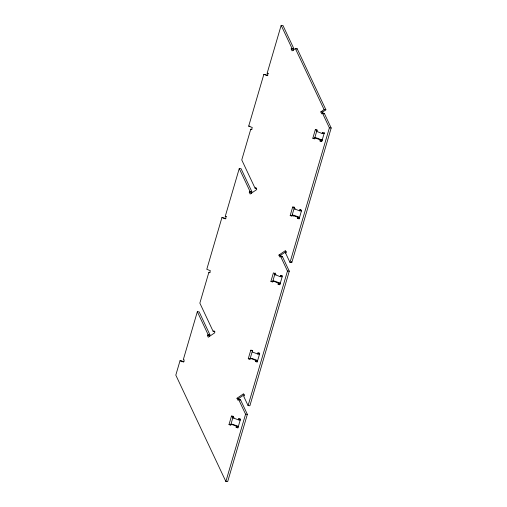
<?xml version="1.0" encoding="UTF-8"?>
<svg xmlns="http://www.w3.org/2000/svg" width="507" height="507" viewBox="0 0 507 507"><rect width="100%" height="100%" fill="white"/><g stroke="black" fill="none" stroke-linecap="round" stroke-linejoin="round"><path stroke-width="0.76" d="M184.054 361.7L180.029 360.711L175.809 375.117L225.869 481.504L227.668 481.65L247.365 414.352L240.508 399.776L238.708 399.63L237.884 400.194L236.972 398.268L243.594 393.755L244.501 395.682L243.677 396.246L248.081 405.619L249.881 405.765L289.282 271.175L282.418 256.593L280.625 256.447L279.794 257.011L278.888 255.084L285.511 250.572L286.417 252.505L285.587 253.069M225.964 218.523L221.939 217.528L206.78 269.312L210.342 270.668L209.721 272.798L208.833 272.455L199.853 303.123L213.136 331.35L214.936 331.496M256.244 188.262L255.046 188.167L241.763 159.939L250.743 129.272L251.637 129.615L252.258 127.485L248.69 126.129L263.849 74.345L267.873 75.34M181.557 361.757L181.823 360.851M213.136 331.35L213.967 330.786L214.873 332.712L208.25 337.225L207.344 335.292L209.138 335.438L209.968 334.873L199.137 311.862L197.337 311.716L183.325 359.596L184.212 359.938L183.591 362.068L180.029 360.711M221.939 217.528L225.501 218.885L226.128 216.755L225.235 216.413L239.253 168.533L241.047 168.679L251.878 191.697L251.054 192.261L249.254 192.115L250.16 194.042L256.783 189.529L255.877 187.603L255.046 188.167M263.849 74.345L267.417 75.701L268.038 73.572L267.145 73.236L281.163 25.35L282.963 25.496L293.794 48.514L292.97 49.071L291.17 48.932L292.076 50.858L295.385 48.602L297.184 48.748L325.912 109.791L322.598 112.047L320.804 111.901L321.711 113.828L322.534 113.264L324.334 113.41L331.191 127.992L291.791 262.582L289.998 262.436L285.213 252.264M238.239 426.374L236.439 426.229L236.129 427.293L237.922 427.439L238.239 426.374L232.89 424.34L231.091 424.194L230.78 425.259L228.999 424.581L231.49 416.07L232.688 416.165M257.518 360.515L255.718 360.369L255.408 361.434L257.201 361.58L257.518 360.515L252.169 358.481L250.369 358.335L250.059 359.393L248.278 358.715L250.769 350.204L251.966 350.305M280.149 283.191L278.349 283.045L278.039 284.11L279.839 284.256L280.149 283.191L274.8 281.157L273.007 281.011L272.696 282.076L270.915 281.398L273.406 272.886L275.187 273.565L274.876 274.629L280.219 276.664L282.019 276.809M299.428 217.332L297.628 217.186L297.317 218.251L299.117 218.397L299.428 217.332L294.079 215.298L292.286 215.152L291.975 216.216L290.194 215.538L292.685 207.021L294.478 207.167M322.059 140.008L320.266 139.862L319.955 140.927L321.749 141.073L322.059 140.008L316.717 137.974L314.917 137.828L314.606 138.893L312.825 138.215L315.316 129.703L316.514 129.798M233.29 416.215L230.799 424.727L228.999 424.581M252.568 350.35L250.078 358.861L248.278 358.715M275.2 273.032L272.709 281.543L270.915 281.398M294.275 207.876L291.988 215.684L290.194 215.538M317.116 129.849L314.625 138.36L312.825 138.215M240.419 418.928L240.103 419.992L238.309 419.847L232.96 417.806L233.271 416.748L231.49 416.07M301.297 210.95L299.498 210.804L294.155 208.764L294.466 207.699L292.685 207.021M293.768 216.362L294.079 215.298M238.309 419.847L238.62 418.782L239.817 418.877M250.769 350.204L252.549 350.882L252.239 351.947L257.588 353.981L257.898 352.923L259.096 353.018M280.219 276.664L280.529 275.599L282.329 275.745M299.498 210.804L299.808 209.74L301.006 209.835M315.316 129.703L317.097 130.381L316.786 131.446L322.135 133.48L322.446 132.416L324.227 133.094L321.736 141.605L319.955 140.927M257.588 353.981L259.381 354.127L259.698 353.068M322.135 133.48L323.929 133.626L324.239 132.561M225.869 481.504L245.572 414.206L238.708 399.63M248.081 405.619L287.482 271.03L280.625 256.447M289.998 262.436L329.392 127.846L322.534 113.264M291.17 48.932L292 48.368L293.794 48.514M296.563 49.173L297.184 48.748M320.804 111.901L324.112 109.645L325.912 109.791M323.713 113.834L324.334 113.41M249.254 192.115L250.084 191.551L251.878 191.697M278.888 255.084L280.682 255.23L286.062 251.567M281.848 256.986L282.418 256.593M207.344 335.292L208.168 334.728L209.968 334.873M236.972 398.268L238.772 398.413L244.152 394.75M239.938 400.162L240.508 399.776M267.145 73.236L268.342 73.331M329.392 127.846L331.191 127.992M248.69 126.129L249.894 126.224M250.743 129.272L251.941 129.374M294.155 208.764L295.353 208.865M225.235 216.413L226.433 216.514M287.482 271.03L289.282 271.175M274.876 274.629L276.074 274.724M208.833 272.455L210.031 272.551M245.572 414.206L247.365 414.352M232.96 417.806L234.158 417.907M322.591 133.119L323.929 133.626M314.917 137.828L320.266 139.862M299.808 209.74L301.595 210.418L299.098 218.929L297.317 218.251M292.286 215.152L297.628 217.186M280.529 275.599L282.317 276.277L279.82 284.788L278.039 284.11M273.007 281.011L278.349 283.045M257.898 352.923L259.679 353.601L257.188 362.112L255.408 361.434M258.05 353.62L259.381 354.127M250.369 358.335L255.718 360.369M238.62 418.782L240.4 419.46L237.91 427.971L236.129 427.293M238.772 419.479L240.103 419.992M231.091 424.194L236.439 426.229M295.385 48.602L324.112 109.645M292.97 49.071L293.591 50.402M322.598 112.047L323.453 113.853M281.163 25.35L292 48.368M291.291 261.511L291.791 262.582M251.054 192.261L251.618 193.465M280.682 255.23L281.423 256.796M239.253 168.533L250.084 191.551M209.138 335.438L209.651 336.528M238.772 398.413L239.399 399.738M197.337 311.716L208.168 334.728"/></g></svg>
